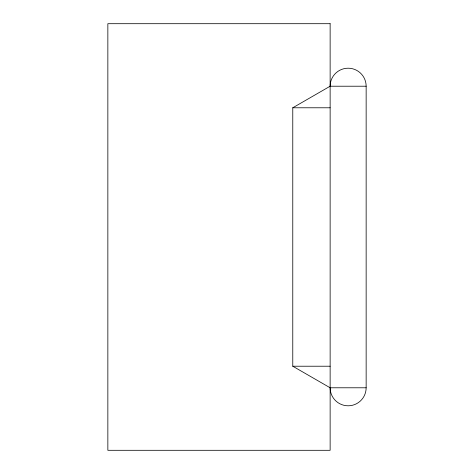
<?xml version="1.0" encoding="UTF-8"?>
<svg xmlns="http://www.w3.org/2000/svg" width="474" height="474" viewBox="0 0 474 474"><rect width="100%" height="100%" fill="white"/><g stroke="black" fill="none" stroke-linecap="round" stroke-linejoin="round"><path stroke-width="0.71" d="M292.772 107.782L330.135 86.215A18.006 18.006 0 0 1 348.141 68.203A18.006 18.006 0 0 1 366.147 86.215L366.147 387.785A18.006 18.006 0 0 1 348.141 405.797A18.006 18.006 0 0 1 330.135 387.785L292.772 366.218L292.772 107.782L330.135 107.782M330.135 86.215L366.147 86.215M292.772 366.218L330.135 366.218M330.135 387.785L366.147 387.785M330.135 23.7L107.853 23.7L107.853 450.3L330.135 450.3L330.135 23.7"/></g></svg>
